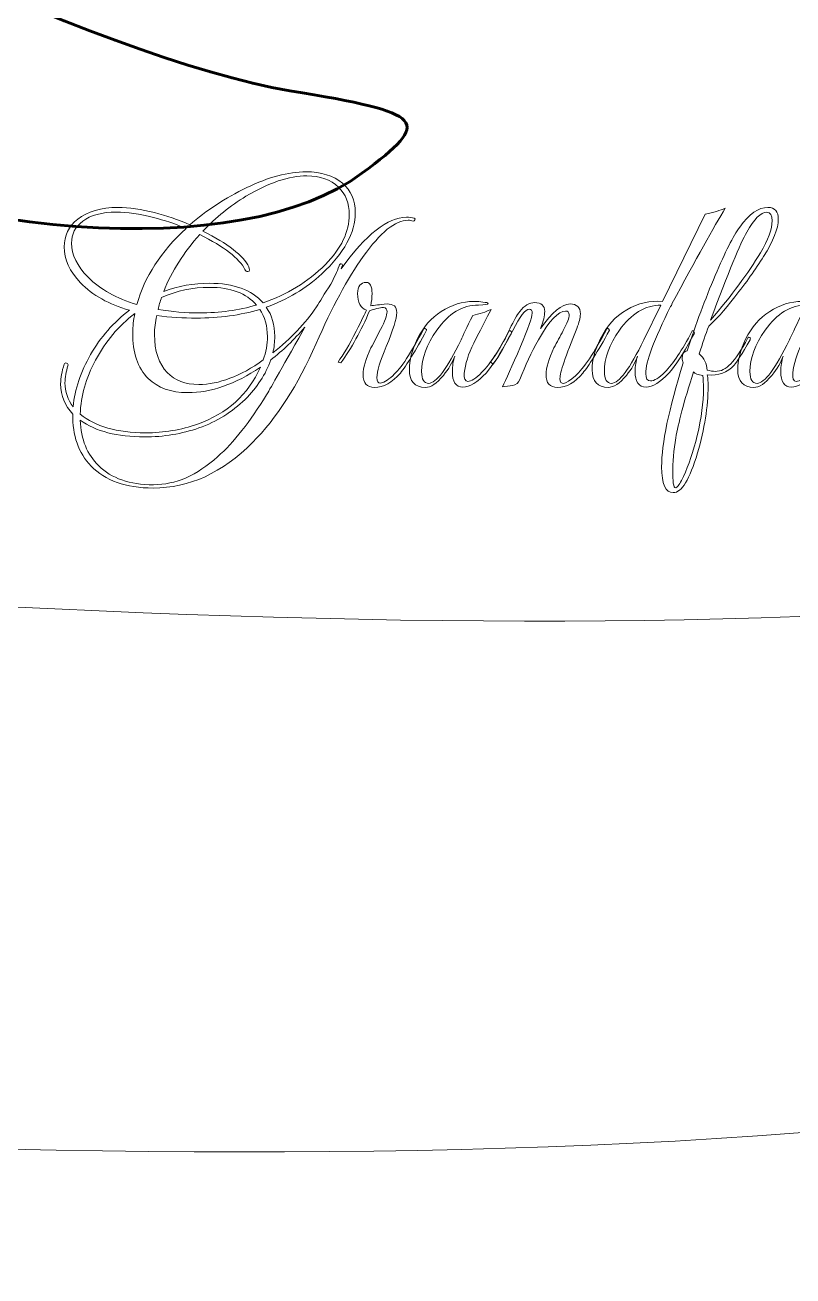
# Model space of a CAD drawing. Header units: centimetres. Extents: x -9.9 to 9.9, y -7.9 to 8.2.
# Drawn here: x -3.541 to -2.506, y -3.336 to -1.648 of the extents above; entities that cross this region are included whole.
import ezdxf

# ---------------------------------------------------------------- set-up
doc = ezdxf.new("R2010")
doc.units = ezdxf.units.CM
doc.header["$MEASUREMENT"] = 0
doc.layers.add('Layer 1', color=7, linetype='Continuous')

msp = doc.modelspace()

# ---------------------------------------------------------------- linework, layer by layer
at = {"layer": 'Layer 1', "color": 56, "lineweight": 60}
msp.add_open_spline([(-3.50347, 0.44747), (-3.50347, 0.44747), (-2.98998, 0.17066), (-2.98998, 0.17066), (-2.98998, 0.17066), (-2.56314, -0.05915), (-2.43345, -0.16356), (-2.21974, -0.45058), (-2.21974, -0.45058), (-1.90727, -0.87025), (-1.7444, -1.18344), (-1.74738, -1.36), (-1.74738, -1.36), (-1.74933, -1.47595), (-1.75907, -1.46975), (-1.82652, -1.3126), (-1.82652, -1.3126), (-1.91726, -1.10121), (-2.21689, -1.00103), (-2.75629, -1.00103), (-2.75629, -1.00103), (-2.93988, -1.00103), (-3.12062, -0.96966), (-3.15823, -0.93151), (-3.15823, -0.93151), (-3.19584, -0.89337), (-3.22958, -0.71795), (-3.23301, -0.54158), (-3.23301, -0.54158), (-3.23301, -0.54158), (-3.23924, -0.22117), (-3.23924, -0.22117), (-3.23924, -0.22117), (-3.23924, -0.22117), (-3.28909, -0.48091), (-3.28909, -0.48091), (-3.28909, -0.48091), (-3.31667, -0.62376), (-3.32524, -0.78599), (-3.30779, -0.84177), (-3.30779, -0.84177), (-3.26709, -0.97183), (-3.39808, -0.97519), (-3.64243, -0.84999), (-3.64243, -0.84999), (-3.9055, -0.71519), (-4.08089, -0.5367), (-4.0855, -0.39876), (-4.0855, -0.39876), (-4.0877, -0.3328), (-4.10997, -0.22659), (-4.13535, -0.16303), (-4.13535, -0.16303), (-4.17461, -0.06475), (-4.18743, -0.07954), (-4.22197, -0.25909), (-4.22197, -0.25909), (-4.25689, -0.4406), (-4.24035, -0.49595), (-4.10108, -0.65661), (-4.10108, -0.65661), (-3.91737, -0.86852), (-3.55725, -1.0554), (-3.3296, -1.05728), (-3.3296, -1.05728), (-3.24528, -1.05798), (-3.16077, -1.08491), (-3.14141, -1.11669), (-3.14141, -1.11669), (-3.12204, -1.14847), (-2.93418, -1.17672), (-2.72451, -1.17989), (-2.72451, -1.17989), (-2.19676, -1.18786), (-2.07387, -1.2333), (-1.96861, -1.45796), (-1.96861, -1.45796), (-1.91907, -1.5637), (-1.81949, -1.69541), (-1.74739, -1.75057), (-1.74739, -1.75057), (-1.5661, -1.88925), (-1.6192, -2.00554), (-1.80223, -1.87065), (-1.80223, -1.87065), (-2.05752, -1.6825), (-2.47259, -1.57313), (-2.77686, -1.61407), (-2.77686, -1.61407), (-3.07835, -1.65463), (-3.45382, -1.57522), (-3.81069, -1.39541), (-3.81069, -1.39541), (-3.9282, -1.3362), (-4.02444, -1.31221), (-4.02444, -1.34232), (-4.02444, -1.34232), (-4.02444, -1.41761), (-3.43088, -1.69601), (-3.18379, -1.73667), (-3.18379, -1.73667), (-2.99851, -1.76716), (-2.99031, -1.77651), (-3.08658, -1.8479), (-3.08658, -1.8479), (-3.25008, -1.96914), (-3.64678, -1.93995), (-4.00139, -1.78091), (-4.00139, -1.78091), (-4.17853, -1.70146), (-4.39903, -1.63682), (-4.4912, -1.63682), (-4.4912, -1.63682), (-4.58337, -1.63682), (-4.708, -1.60962), (-4.76851, -1.57678), (-4.76851, -1.57678), (-4.90144, -1.50463), (-5.1063, -1.11416), (-5.10751, -0.9309), (-5.10751, -0.9309), (-5.10799, -0.85813), (-5.13109, -0.76262), (-5.15861, -0.71855), (-5.15861, -0.71855), (-5.21367, -0.63037), (-4.95572, -0.13736), (-4.7442, 0.07332), (-4.7442, 0.07332), (-4.56275, 0.25405), (-4.32097, 0.39966), (-4.26311, 0.3634), (-4.26311, 0.3634), (-4.235, 0.34578), (-4.05233, 0.35748), (-3.85743, 0.38931), (-3.85743, 0.38931), (-3.85743, 0.38931), (-3.50347, 0.44745), (-3.50347, 0.44745), (-3.50347, 0.44745), (-3.50347, 0.44745), (-3.50347, 0.44747), (-3.50347, 0.44747)], degree=3, knots=[0, 0, 0, 0, 0.027027, 0.027027, 0.027027, 0.027027, 0.0540541, 0.0540541, 0.0540541, 0.0540541, 0.0810811, 0.0810811, 0.0810811, 0.0810811, 0.1081081, 0.1081081, 0.1081081, 0.1081081, 0.1351351, 0.1351351, 0.1351351, 0.1351351, 0.1621622, 0.1621622, 0.1621622, 0.1621622, 0.1891892, 0.1891892, 0.1891892, 0.1891892, 0.2162162, 0.2162162, 0.2162162, 0.2162162, 0.2432432, 0.2432432, 0.2432432, 0.2432432, 0.2702703, 0.2702703, 0.2702703, 0.2702703, 0.2972973, 0.2972973, 0.2972973, 0.2972973, 0.3243243, 0.3243243, 0.3243243, 0.3243243, 0.3513514, 0.3513514, 0.3513514, 0.3513514, 0.3783784, 0.3783784, 0.3783784, 0.3783784, 0.4054054, 0.4054054, 0.4054054, 0.4054054, 0.4324324, 0.4324324, 0.4324324, 0.4324324, 0.4594595, 0.4594595, 0.4594595, 0.4594595, 0.4864865, 0.4864865, 0.4864865, 0.4864865, 0.5135135, 0.5135135, 0.5135135, 0.5135135, 0.5405405, 0.5405405, 0.5405405, 0.5405405, 0.5675676, 0.5675676, 0.5675676, 0.5675676, 0.5945946, 0.5945946, 0.5945946, 0.5945946, 0.6216216, 0.6216216, 0.6216216, 0.6216216, 0.6486486, 0.6486486, 0.6486486, 0.6486486, 0.6756757, 0.6756757, 0.6756757, 0.6756757, 0.7027027, 0.7027027, 0.7027027, 0.7027027, 0.7297297, 0.7297297, 0.7297297, 0.7297297, 0.7567568, 0.7567568, 0.7567568, 0.7567568, 0.7837838, 0.7837838, 0.7837838, 0.7837838, 0.8108108, 0.8108108, 0.8108108, 0.8108108, 0.8378378, 0.8378378, 0.8378378, 0.8378378, 0.8648649, 0.8648649, 0.8648649, 0.8648649, 0.8918919, 0.8918919, 0.8918919, 0.8918919, 0.9189189, 0.9189189, 0.9189189, 0.9189189, 0.9459459, 0.9459459, 0.9459459, 0.9459459, 1, 1, 1, 1], dxfattribs=at)
at = {"layer": 'Layer 1', "color": 43, "lineweight": 5}
for points in [[(-9.22705, -1.0531), (-7.7896, -0.61479), (-3.73014, -1.51958), (-1.85112, -1.0531), (-1.85112, -1.0531), (-1.85112, -1.0531), (-1.85112, -2.38121), (-1.85112, -2.38121), (-1.85112, -2.38121), (-3.60027, -2.69818), (-7.51416, -1.81754), (-9.22705, -2.38121), (-9.22705, -2.38121), (-9.22705, -2.38121), (-8.55679, -1.71095), (-8.55679, -1.71095), (-8.55679, -1.71095), (-8.55679, -1.71095), (-9.22705, -1.0531), (-9.22705, -1.0531)], [(-9.13176, -3.03047), (-7.69431, -2.59216), (-3.63485, -3.49695), (-1.75583, -3.03047), (-1.75583, -3.03047), (-1.75583, -3.03047), (-1.75583, -4.35858), (-1.75583, -4.35858), (-1.75583, -4.35858), (-3.50498, -4.67555), (-7.41887, -3.79491), (-9.13176, -4.35858), (-9.13176, -4.35858), (-9.13176, -4.35858), (-8.4615, -3.68832), (-8.4615, -3.68832), (-8.4615, -3.68832), (-8.4615, -3.68832), (-9.13176, -3.03047), (-9.13176, -3.03047)]]:
    msp.add_open_spline(points, degree=3, knots=[0, 0, 0, 0, 0.1666667, 0.1666667, 0.1666667, 0.1666667, 0.3333333, 0.3333333, 0.3333333, 0.3333333, 0.5, 0.5, 0.5, 0.5, 0.6666667, 0.6666667, 0.6666667, 0.6666667, 1, 1, 1, 1], dxfattribs=at)
at = {"layer": 'Layer 1', "lineweight": 5}
for points, knots in [([(-3.14806, -2.02825), (-3.14366, -2.02115), (-3.13718, -2.01088), (-3.12862, -1.99743), (-3.12862, -1.99743), (-3.12422, -1.98912), (-3.12043, -1.98093), (-3.11725, -1.97286), (-3.11725, -1.97286), (-3.11652, -1.9709), (-3.11566, -1.96992), (-3.11469, -1.96992), (-3.11469, -1.96992), (-3.11347, -1.96992), (-3.11285, -1.97065), (-3.11285, -1.97213), (-3.11285, -1.97213), (-3.11285, -1.97286), (-3.1131, -1.9736), (-3.11359, -1.97434), (-3.11359, -1.97434), (-3.11359, -1.97434), (-3.11469, -1.9769), (-3.11469, -1.9769), (-3.11469, -1.9769), (-3.08119, -1.93044), (-3.05185, -1.90721), (-3.02666, -1.90721), (-3.02666, -1.90721), (-3.02299, -1.90721), (-3.01944, -1.9077), (-3.01601, -1.90868), (-3.01601, -1.90868), (-3.01503, -1.90893), (-3.01479, -1.90966), (-3.01528, -1.91089), (-3.01528, -1.91089), (-3.01553, -1.91211), (-3.01626, -1.9126), (-3.01749, -1.91236), (-3.01749, -1.91236), (-3.01968, -1.91163), (-3.02201, -1.91126), (-3.02445, -1.91126), (-3.02445, -1.91126), (-3.04157, -1.91126), (-3.06174, -1.92764), (-3.08498, -1.9604), (-3.08498, -1.9604), (-3.10601, -1.98975), (-3.12716, -2.02888), (-3.14844, -2.07778), (-3.14844, -2.07778), (-3.1729, -2.13378), (-3.2015, -2.17829), (-3.23426, -2.2113), (-3.23426, -2.2113), (-3.27486, -2.25214), (-3.31949, -2.27255), (-3.36815, -2.27255), (-3.36815, -2.27255), (-3.40483, -2.27255), (-3.43271, -2.26265), (-3.45178, -2.24284), (-3.45178, -2.24284), (-3.4689, -2.22499), (-3.47709, -2.20163), (-3.47635, -2.17278), (-3.47635, -2.17278), (-3.48736, -2.16153), (-3.49286, -2.14796), (-3.49286, -2.13207), (-3.49286, -2.13207), (-3.49286, -2.124), (-3.49127, -2.1152), (-3.48809, -2.10566), (-3.48809, -2.10566), (-3.4876, -2.10394), (-3.4865, -2.10345), (-3.48479, -2.10418), (-3.48479, -2.10418), (-3.48308, -2.10467), (-3.48247, -2.10577), (-3.48295, -2.10748), (-3.48295, -2.10748), (-3.48564, -2.11555), (-3.48699, -2.12326), (-3.48699, -2.1306), (-3.48699, -2.1306), (-3.48699, -2.14258), (-3.48332, -2.15333), (-3.47599, -2.16287), (-3.47599, -2.16287), (-3.47379, -2.1394), (-3.46596, -2.11593), (-3.45251, -2.09245), (-3.45251, -2.09245), (-3.43906, -2.06897), (-3.42158, -2.04904), (-3.40006, -2.03266), (-3.40006, -2.03266), (-3.42793, -2.02483), (-3.44994, -2.01248), (-3.46608, -1.99561), (-3.46608, -1.99561), (-3.48075, -1.98021), (-3.48809, -1.96407), (-3.48809, -1.9472), (-3.48809, -1.9472), (-3.48809, -1.93204), (-3.48197, -1.91956), (-3.46974, -1.90978), (-3.46974, -1.90978), (-3.45654, -1.89927), (-3.43845, -1.89401), (-3.41546, -1.89401), (-3.41546, -1.89401), (-3.40054, -1.89401), (-3.38416, -1.89633), (-3.36631, -1.90098), (-3.36631, -1.90098), (-3.35041, -1.90514), (-3.33452, -1.91064), (-3.31862, -1.91749), (-3.31862, -1.91749), (-3.29661, -1.89817), (-3.271, -1.88142), (-3.24177, -1.86723), (-3.24177, -1.86723), (-3.21255, -1.85305), (-3.18595, -1.84596), (-3.16199, -1.84596), (-3.16199, -1.84596), (-3.14145, -1.84596), (-3.12507, -1.85109), (-3.11284, -1.86136), (-3.11284, -1.86136), (-3.10135, -1.87139), (-3.0956, -1.8846), (-3.0956, -1.90098), (-3.0956, -1.90098), (-3.0956, -1.92812), (-3.11064, -1.95563), (-3.14072, -1.98351), (-3.14072, -1.98351), (-3.16224, -2.00356), (-3.18718, -2.0186), (-3.21554, -2.02862), (-3.21554, -2.02862), (-3.20796, -2.03963), (-3.20417, -2.05271), (-3.20417, -2.06787), (-3.20417, -2.06787), (-3.20417, -2.07521), (-3.20503, -2.08266), (-3.20674, -2.09025), (-3.20674, -2.09025), (-3.18253, -2.07094), (-3.16297, -2.05028), (-3.14805, -2.02827), (-3.14805, -2.02827), (-3.14805, -2.02827), (-3.14806, -2.02825), (-3.14806, -2.02825)], [0, 0, 0, 0, 0.0238095, 0.0238095, 0.0238095, 0.0238095, 0.047619, 0.047619, 0.047619, 0.047619, 0.0714286, 0.0714286, 0.0714286, 0.0714286, 0.0952381, 0.0952381, 0.0952381, 0.0952381, 0.1190476, 0.1190476, 0.1190476, 0.1190476, 0.1428571, 0.1428571, 0.1428571, 0.1428571, 0.1666667, 0.1666667, 0.1666667, 0.1666667, 0.1904762, 0.1904762, 0.1904762, 0.1904762, 0.2142857, 0.2142857, 0.2142857, 0.2142857, 0.2380952, 0.2380952, 0.2380952, 0.2380952, 0.2619048, 0.2619048, 0.2619048, 0.2619048, 0.2857143, 0.2857143, 0.2857143, 0.2857143, 0.3095238, 0.3095238, 0.3095238, 0.3095238, 0.3333333, 0.3333333, 0.3333333, 0.3333333, 0.3571429, 0.3571429, 0.3571429, 0.3571429, 0.3809524, 0.3809524, 0.3809524, 0.3809524, 0.4047619, 0.4047619, 0.4047619, 0.4047619, 0.4285714, 0.4285714, 0.4285714, 0.4285714, 0.452381, 0.452381, 0.452381, 0.452381, 0.4761905, 0.4761905, 0.4761905, 0.4761905, 0.5, 0.5, 0.5, 0.5, 0.5238095, 0.5238095, 0.5238095, 0.5238095, 0.547619, 0.547619, 0.547619, 0.547619, 0.5714286, 0.5714286, 0.5714286, 0.5714286, 0.5952381, 0.5952381, 0.5952381, 0.5952381, 0.6190476, 0.6190476, 0.6190476, 0.6190476, 0.6428571, 0.6428571, 0.6428571, 0.6428571, 0.6666667, 0.6666667, 0.6666667, 0.6666667, 0.6904762, 0.6904762, 0.6904762, 0.6904762, 0.7142857, 0.7142857, 0.7142857, 0.7142857, 0.7380952, 0.7380952, 0.7380952, 0.7380952, 0.7619048, 0.7619048, 0.7619048, 0.7619048, 0.7857143, 0.7857143, 0.7857143, 0.7857143, 0.8095238, 0.8095238, 0.8095238, 0.8095238, 0.8333333, 0.8333333, 0.8333333, 0.8333333, 0.8571429, 0.8571429, 0.8571429, 0.8571429, 0.8809524, 0.8809524, 0.8809524, 0.8809524, 0.9047619, 0.9047619, 0.9047619, 0.9047619, 0.9285714, 0.9285714, 0.9285714, 0.9285714, 0.952381, 0.952381, 0.952381, 0.952381, 1, 1, 1, 1]), ([(-3.35384, -2.00734), (-3.33403, -2), (-3.31349, -1.99634), (-3.29222, -1.99634), (-3.29222, -1.99634), (-3.25945, -1.99634), (-3.23536, -2.00514), (-3.21995, -2.02275), (-3.21995, -2.02275), (-3.18767, -2.01199), (-3.15968, -1.99475), (-3.13596, -1.97103), (-3.13596, -1.97103), (-3.11444, -1.94926), (-3.10368, -1.92676), (-3.10368, -1.90353), (-3.10368, -1.90353), (-3.10368, -1.88837), (-3.10857, -1.87603), (-3.11836, -1.86649), (-3.11836, -1.86649), (-3.12888, -1.85646), (-3.14306, -1.85145), (-3.16091, -1.85145), (-3.16091, -1.85145), (-3.18487, -1.85145), (-3.21226, -1.86062), (-3.24307, -1.87896), (-3.24307, -1.87896), (-3.2641, -1.89168), (-3.28342, -1.90733), (-3.30102, -1.92591), (-3.30102, -1.92591), (-3.26727, -1.94278), (-3.24661, -1.95892), (-3.23903, -1.97434), (-3.23903, -1.97434), (-3.23855, -1.9758), (-3.2383, -1.97702), (-3.2383, -1.978), (-3.2383, -1.978), (-3.2383, -1.97972), (-3.23903, -1.98057), (-3.24049, -1.98057), (-3.24049, -1.98057), (-3.24221, -1.98057), (-3.24355, -1.97959), (-3.24453, -1.97764), (-3.24453, -1.97764), (-3.25187, -1.96272), (-3.27216, -1.94707), (-3.30541, -1.93068), (-3.30541, -1.93068), (-3.32693, -1.95464), (-3.34307, -1.9802), (-3.35384, -2.00735), (-3.35384, -2.00735), (-3.35384, -2.00735), (-3.35384, -2.00734), (-3.35384, -2.00734)], [0, 0, 0, 0, 0.0625, 0.0625, 0.0625, 0.0625, 0.125, 0.125, 0.125, 0.125, 0.1875, 0.1875, 0.1875, 0.1875, 0.25, 0.25, 0.25, 0.25, 0.3125, 0.3125, 0.3125, 0.3125, 0.375, 0.375, 0.375, 0.375, 0.4375, 0.4375, 0.4375, 0.4375, 0.5, 0.5, 0.5, 0.5, 0.5625, 0.5625, 0.5625, 0.5625, 0.625, 0.625, 0.625, 0.625, 0.6875, 0.6875, 0.6875, 0.6875, 0.75, 0.75, 0.75, 0.75, 0.8125, 0.8125, 0.8125, 0.8125, 0.875, 0.875, 0.875, 0.875, 1, 1, 1, 1]), ([(-3.32376, -1.92225), (-3.33843, -1.91613), (-3.3531, -1.91124), (-3.36777, -1.90757), (-3.36777, -1.90757), (-3.38635, -1.90267), (-3.40298, -1.90023), (-3.41765, -1.90023), (-3.41765, -1.90023), (-3.43722, -1.90023), (-3.45238, -1.90439), (-3.46314, -1.91271), (-3.46314, -1.91271), (-3.47316, -1.92005), (-3.47817, -1.92995), (-3.47817, -1.94242), (-3.47817, -1.94242), (-3.47817, -1.95782), (-3.47071, -1.97311), (-3.45579, -1.98827), (-3.45579, -1.98827), (-3.43941, -2.00465), (-3.41753, -2.01688), (-3.39014, -2.02495), (-3.39014, -2.02495), (-3.37963, -1.98778), (-3.35749, -1.95354), (-3.32375, -1.92225), (-3.32375, -1.92225), (-3.32375, -1.92225), (-3.32376, -1.92225), (-3.32376, -1.92225)], [0, 0, 0, 0, 0.1111111, 0.1111111, 0.1111111, 0.1111111, 0.2222222, 0.2222222, 0.2222222, 0.2222222, 0.3333333, 0.3333333, 0.3333333, 0.3333333, 0.4444444, 0.4444444, 0.4444444, 0.4444444, 0.5555556, 0.5555556, 0.5555556, 0.5555556, 0.6666667, 0.6666667, 0.6666667, 0.6666667, 0.7777778, 0.7777778, 0.7777778, 0.7777778, 1, 1, 1, 1]), ([(-2.59689, -1.8951), (-2.61181, -1.92004), (-2.63577, -1.96308), (-2.66878, -2.02421), (-2.66878, -2.02421), (-2.66878, -2.02446), (-2.66878, -2.0247), (-2.66878, -2.02495), (-2.66878, -2.02495), (-2.66878, -2.02593), (-2.66939, -2.02678), (-2.67062, -2.02751), (-2.67062, -2.02751), (-2.69287, -2.0725), (-2.704, -2.1027), (-2.704, -2.11811), (-2.704, -2.11811), (-2.704, -2.12471), (-2.70192, -2.12801), (-2.69776, -2.12801), (-2.69776, -2.12801), (-2.69238, -2.12801), (-2.6859, -2.1241), (-2.67832, -2.11628), (-2.67832, -2.11628), (-2.66707, -2.10479), (-2.65485, -2.08645), (-2.64165, -2.06126), (-2.64165, -2.06126), (-2.64165, -2.06077), (-2.6414, -2.06052), (-2.64091, -2.06052), (-2.64091, -2.06052), (-2.6392, -2.06052), (-2.63835, -2.0615), (-2.63835, -2.06345), (-2.63835, -2.06345), (-2.63883, -2.06443), (-2.64018, -2.06675), (-2.64238, -2.07042), (-2.64238, -2.07042), (-2.65363, -2.0917), (-2.66378, -2.10735), (-2.67283, -2.11737), (-2.67283, -2.11737), (-2.68432, -2.13009), (-2.69459, -2.13644), (-2.70364, -2.13644), (-2.70364, -2.13644), (-2.71342, -2.13644), (-2.71832, -2.12935), (-2.71832, -2.11517), (-2.71832, -2.11517), (-2.71832, -2.10807), (-2.71722, -2.10123), (-2.71502, -2.09463), (-2.71502, -2.09463), (-2.71795, -2.10294), (-2.72297, -2.11162), (-2.73006, -2.12067), (-2.73006, -2.12067), (-2.7391, -2.13143), (-2.74729, -2.13681), (-2.75463, -2.13681), (-2.75463, -2.13681), (-2.76906, -2.13681), (-2.77627, -2.12886), (-2.77627, -2.11297), (-2.77627, -2.11297), (-2.77627, -2.10025), (-2.7726, -2.08644), (-2.76527, -2.07152), (-2.76527, -2.07152), (-2.75696, -2.05416), (-2.7451, -2.04102), (-2.7297, -2.03209), (-2.7297, -2.03209), (-2.7143, -2.02316), (-2.69816, -2.01943), (-2.68129, -2.0209), (-2.68129, -2.0209), (-2.68129, -2.0209), (-2.6237, -1.90316), (-2.6237, -1.90316), (-2.6237, -1.90316), (-2.61245, -1.90071), (-2.60353, -1.89802), (-2.59692, -1.89509), (-2.59692, -1.89509), (-2.59692, -1.89509), (-2.59689, -1.8951), (-2.59689, -1.8951)], [0, 0, 0, 0, 0.0416667, 0.0416667, 0.0416667, 0.0416667, 0.0833333, 0.0833333, 0.0833333, 0.0833333, 0.125, 0.125, 0.125, 0.125, 0.1666667, 0.1666667, 0.1666667, 0.1666667, 0.2083333, 0.2083333, 0.2083333, 0.2083333, 0.25, 0.25, 0.25, 0.25, 0.2916667, 0.2916667, 0.2916667, 0.2916667, 0.3333333, 0.3333333, 0.3333333, 0.3333333, 0.375, 0.375, 0.375, 0.375, 0.4166667, 0.4166667, 0.4166667, 0.4166667, 0.4583333, 0.4583333, 0.4583333, 0.4583333, 0.5, 0.5, 0.5, 0.5, 0.5416667, 0.5416667, 0.5416667, 0.5416667, 0.5833333, 0.5833333, 0.5833333, 0.5833333, 0.625, 0.625, 0.625, 0.625, 0.6666667, 0.6666667, 0.6666667, 0.6666667, 0.7083333, 0.7083333, 0.7083333, 0.7083333, 0.75, 0.75, 0.75, 0.75, 0.7916667, 0.7916667, 0.7916667, 0.7916667, 0.8333333, 0.8333333, 0.8333333, 0.8333333, 0.875, 0.875, 0.875, 0.875, 0.9166667, 0.9166667, 0.9166667, 0.9166667, 1, 1, 1, 1]), ([(-2.63198, -2.09134), (-2.62514, -2.09745), (-2.62159, -2.10479), (-2.62135, -2.11335), (-2.62135, -2.11335), (-2.61719, -2.11457), (-2.61353, -2.11519), (-2.61035, -2.11519), (-2.61035, -2.11519), (-2.60277, -2.11519), (-2.5958, -2.11183), (-2.58944, -2.1051), (-2.58944, -2.1051), (-2.58308, -2.09837), (-2.57538, -2.0867), (-2.56634, -2.07007), (-2.56634, -2.07007), (-2.56561, -2.06885), (-2.56475, -2.0686), (-2.56378, -2.06934), (-2.56378, -2.06934), (-2.5628, -2.07032), (-2.56267, -2.07141), (-2.56341, -2.07263), (-2.56341, -2.07263), (-2.57441, -2.0917), (-2.5815, -2.10308), (-2.58468, -2.10675), (-2.58468, -2.10675), (-2.59398, -2.11677), (-2.60608, -2.12118), (-2.62099, -2.11996), (-2.62099, -2.11996), (-2.62026, -2.12412), (-2.61989, -2.12913), (-2.61989, -2.13499), (-2.61989, -2.13499), (-2.61989, -2.16238), (-2.62466, -2.19246), (-2.6342, -2.22522), (-2.6342, -2.22522), (-2.64471, -2.26092), (-2.6556, -2.27877), (-2.66684, -2.27877), (-2.66684, -2.27877), (-2.67735, -2.27877), (-2.68261, -2.26715), (-2.68261, -2.24392), (-2.68261, -2.24392), (-2.68261, -2.21287), (-2.67295, -2.16616), (-2.65364, -2.10381), (-2.65364, -2.10381), (-2.65437, -2.10185), (-2.65474, -2.09965), (-2.65474, -2.09721), (-2.65474, -2.09721), (-2.65474, -2.09134), (-2.65254, -2.08803), (-2.64814, -2.0873), (-2.64814, -2.0873), (-2.6364, -2.05135), (-2.62381, -2.01754), (-2.61036, -1.98588), (-2.61036, -1.98588), (-2.59691, -1.95421), (-2.58591, -1.93239), (-2.57735, -1.92041), (-2.57735, -1.92041), (-2.56463, -1.9028), (-2.55192, -1.89399), (-2.5392, -1.89399), (-2.5392, -1.89399), (-2.52991, -1.89399), (-2.52526, -1.89937), (-2.52526, -1.91013), (-2.52526, -1.91013), (-2.52526, -1.92236), (-2.53186, -1.93899), (-2.54506, -1.96002), (-2.54506, -1.96002), (-2.55607, -1.97762), (-2.56897, -1.99584), (-2.58376, -2.01467), (-2.58376, -2.01467), (-2.59855, -2.0335), (-2.61035, -2.0467), (-2.61916, -2.05429), (-2.61916, -2.05429), (-2.62307, -2.0648), (-2.62735, -2.07716), (-2.63199, -2.09134), (-2.63199, -2.09134), (-2.63199, -2.09134), (-2.63198, -2.09134), (-2.63198, -2.09134)], [0, 0, 0, 0, 0.04, 0.04, 0.04, 0.04, 0.08, 0.08, 0.08, 0.08, 0.12, 0.12, 0.12, 0.12, 0.16, 0.16, 0.16, 0.16, 0.2, 0.2, 0.2, 0.2, 0.24, 0.24, 0.24, 0.24, 0.28, 0.28, 0.28, 0.28, 0.32, 0.32, 0.32, 0.32, 0.36, 0.36, 0.36, 0.36, 0.4, 0.4, 0.4, 0.4, 0.44, 0.44, 0.44, 0.44, 0.48, 0.48, 0.48, 0.48, 0.52, 0.52, 0.52, 0.52, 0.56, 0.56, 0.56, 0.56, 0.6, 0.6, 0.6, 0.6, 0.64, 0.64, 0.64, 0.64, 0.68, 0.68, 0.68, 0.68, 0.72, 0.72, 0.72, 0.72, 0.76, 0.76, 0.76, 0.76, 0.8, 0.8, 0.8, 0.8, 0.84, 0.84, 0.84, 0.84, 0.88, 0.88, 0.88, 0.88, 0.92, 0.92, 0.92, 0.92, 1, 1, 1, 1]), ([(-2.54946, -1.95526), (-2.53895, -1.93765), (-2.53369, -1.92322), (-2.53369, -1.91197), (-2.53369, -1.91197), (-2.53369, -1.90439), (-2.53613, -1.9006), (-2.54102, -1.9006), (-2.54102, -1.9006), (-2.54885, -1.9006), (-2.55777, -1.90953), (-2.5678, -1.92738), (-2.5678, -1.92738), (-2.57636, -1.9423), (-2.59262, -1.98191), (-2.61658, -2.04623), (-2.61658, -2.04623), (-2.58821, -2.01273), (-2.56584, -1.98241), (-2.54946, -1.95527), (-2.54946, -1.95527), (-2.54946, -1.95527), (-2.54946, -1.95526), (-2.54946, -1.95526)], [0, 0, 0, 0, 0.1428571, 0.1428571, 0.1428571, 0.1428571, 0.2857143, 0.2857143, 0.2857143, 0.2857143, 0.4285714, 0.4285714, 0.4285714, 0.4285714, 0.5714286, 0.5714286, 0.5714286, 0.5714286, 0.7142857, 0.7142857, 0.7142857, 0.7142857, 1, 1, 1, 1]), ([(-3.22876, -2.02568), (-3.24245, -2.00978), (-3.26361, -2.00184), (-3.29222, -2.00184), (-3.29222, -2.00184), (-3.31471, -2.00184), (-3.33623, -2.00637), (-3.35678, -2.01542), (-3.35678, -2.01542), (-3.35874, -2.0208), (-3.36032, -2.02618), (-3.36155, -2.03155), (-3.36155, -2.03155), (-3.34272, -2.03473), (-3.32414, -2.03632), (-3.30579, -2.03632), (-3.30579, -2.03632), (-3.2784, -2.03632), (-3.25273, -2.03278), (-3.22876, -2.02569), (-3.22876, -2.02569), (-3.22876, -2.02569), (-3.22876, -2.02568), (-3.22876, -2.02568)], [0, 0, 0, 0, 0.1428571, 0.1428571, 0.1428571, 0.1428571, 0.2857143, 0.2857143, 0.2857143, 0.2857143, 0.4285714, 0.4285714, 0.4285714, 0.4285714, 0.5714286, 0.5714286, 0.5714286, 0.5714286, 0.7142857, 0.7142857, 0.7142857, 0.7142857, 1, 1, 1, 1]), ([(-2.99965, -2.0598), (-3.01457, -2.08792), (-3.0263, -2.10711), (-3.03486, -2.11738), (-3.03486, -2.11738), (-3.04587, -2.13034), (-3.05748, -2.13682), (-3.06971, -2.13682), (-3.06971, -2.13682), (-3.07999, -2.13682), (-3.08512, -2.13107), (-3.08512, -2.11958), (-3.08512, -2.11958), (-3.08512, -2.11029), (-3.08157, -2.0983), (-3.07447, -2.08363), (-3.07447, -2.08363), (-3.07007, -2.07532), (-3.06579, -2.067), (-3.06163, -2.05869), (-3.06163, -2.05869), (-3.05576, -2.04744), (-3.05283, -2.0395), (-3.05283, -2.03485), (-3.05283, -2.03485), (-3.05283, -2.03119), (-3.05442, -2.02923), (-3.0576, -2.02898), (-3.0576, -2.02898), (-3.0598, -2.02873), (-3.06604, -2.0302), (-3.07631, -2.03338), (-3.07631, -2.03338), (-3.0878, -2.06053), (-3.10077, -2.08401), (-3.1152, -2.10381), (-3.1152, -2.10381), (-3.11666, -2.10356), (-3.11788, -2.10319), (-3.11886, -2.1027), (-3.11886, -2.1027), (-3.11202, -2.09316), (-3.10383, -2.07923), (-3.09429, -2.06089), (-3.09429, -2.06089), (-3.08671, -2.04597), (-3.08218, -2.03656), (-3.08071, -2.03265), (-3.08071, -2.03265), (-3.08854, -2.02972), (-3.09245, -2.02226), (-3.09245, -2.01027), (-3.09245, -2.01027), (-3.09245, -2.00024), (-3.08854, -1.99523), (-3.08071, -1.99523), (-3.08071, -1.99523), (-3.07558, -1.99523), (-3.07301, -2.00024), (-3.07301, -2.01027), (-3.07301, -2.01027), (-3.07301, -2.0154), (-3.07362, -2.0209), (-3.07485, -2.02677), (-3.07485, -2.02677), (-3.07021, -2.02604), (-3.06287, -2.02518), (-3.05284, -2.02421), (-3.05284, -2.02421), (-3.04403, -2.02396), (-3.03963, -2.02788), (-3.03963, -2.03595), (-3.03963, -2.03595), (-3.03963, -2.04377), (-3.0444, -2.05893), (-3.05394, -2.08143), (-3.05394, -2.08143), (-3.06225, -2.10148), (-3.06641, -2.11554), (-3.06641, -2.12361), (-3.06641, -2.12361), (-3.06641, -2.12851), (-3.06482, -2.13095), (-3.06164, -2.13095), (-3.06164, -2.13095), (-3.05822, -2.13095), (-3.05272, -2.12765), (-3.04514, -2.12104), (-3.04514, -2.12104), (-3.03413, -2.11126), (-3.02019, -2.0901), (-3.00332, -2.05758), (-3.00332, -2.05758), (-3.00284, -2.05685), (-3.00198, -2.05685), (-3.00076, -2.05758), (-3.00076, -2.05758), (-2.99954, -2.05831), (-2.99917, -2.05905), (-2.99966, -2.05979), (-2.99966, -2.05979), (-2.99966, -2.05979), (-2.99965, -2.0598), (-2.99965, -2.0598)], [0, 0, 0, 0, 0.037037, 0.037037, 0.037037, 0.037037, 0.0740741, 0.0740741, 0.0740741, 0.0740741, 0.1111111, 0.1111111, 0.1111111, 0.1111111, 0.1481481, 0.1481481, 0.1481481, 0.1481481, 0.1851852, 0.1851852, 0.1851852, 0.1851852, 0.2222222, 0.2222222, 0.2222222, 0.2222222, 0.2592593, 0.2592593, 0.2592593, 0.2592593, 0.2962963, 0.2962963, 0.2962963, 0.2962963, 0.3333333, 0.3333333, 0.3333333, 0.3333333, 0.3703704, 0.3703704, 0.3703704, 0.3703704, 0.4074074, 0.4074074, 0.4074074, 0.4074074, 0.4444444, 0.4444444, 0.4444444, 0.4444444, 0.4814815, 0.4814815, 0.4814815, 0.4814815, 0.5185185, 0.5185185, 0.5185185, 0.5185185, 0.5555556, 0.5555556, 0.5555556, 0.5555556, 0.5925926, 0.5925926, 0.5925926, 0.5925926, 0.6296296, 0.6296296, 0.6296296, 0.6296296, 0.6666667, 0.6666667, 0.6666667, 0.6666667, 0.7037037, 0.7037037, 0.7037037, 0.7037037, 0.7407407, 0.7407407, 0.7407407, 0.7407407, 0.7777778, 0.7777778, 0.7777778, 0.7777778, 0.8148148, 0.8148148, 0.8148148, 0.8148148, 0.8518519, 0.8518519, 0.8518519, 0.8518519, 0.8888889, 0.8888889, 0.8888889, 0.8888889, 0.9259259, 0.9259259, 0.9259259, 0.9259259, 1, 1, 1, 1]), ([(-2.88515, -2.06346), (-2.88564, -2.06444), (-2.88687, -2.06676), (-2.88882, -2.07043), (-2.88882, -2.07043), (-2.90007, -2.09171), (-2.91022, -2.10736), (-2.91927, -2.11738), (-2.91927, -2.11738), (-2.93101, -2.1301), (-2.9414, -2.13645), (-2.95045, -2.13645), (-2.95045, -2.13645), (-2.95999, -2.13645), (-2.96476, -2.12936), (-2.96476, -2.11518), (-2.96476, -2.11518), (-2.96476, -2.10808), (-2.96366, -2.10124), (-2.96146, -2.09464), (-2.96146, -2.09464), (-2.96439, -2.10295), (-2.96953, -2.11163), (-2.97686, -2.12068), (-2.97686, -2.12068), (-2.98567, -2.13144), (-2.99374, -2.13682), (-3.00107, -2.13682), (-3.00107, -2.13682), (-3.0155, -2.13682), (-3.02271, -2.12887), (-3.02271, -2.11298), (-3.02271, -2.11298), (-3.02271, -2.10026), (-3.01917, -2.08645), (-3.01208, -2.07153), (-3.01208, -2.07153), (-3.00426, -2.05563), (-2.99344, -2.04322), (-2.97962, -2.0343), (-2.97962, -2.0343), (-2.9658, -2.02537), (-2.95119, -2.02091), (-2.93578, -2.02091), (-2.93578, -2.02091), (-2.93089, -2.02091), (-2.92686, -2.02116), (-2.92368, -2.02165), (-2.92368, -2.02165), (-2.91879, -2.02213), (-2.91635, -2.02275), (-2.91635, -2.02349), (-2.91635, -2.02349), (-2.91635, -2.02495), (-2.92075, -2.02568), (-2.92955, -2.02568), (-2.92955, -2.02568), (-2.95107, -2.02568), (-2.96978, -2.03693), (-2.98568, -2.05943), (-2.98568, -2.05943), (-2.99937, -2.07899), (-3.00622, -2.09769), (-3.00622, -2.11555), (-3.00622, -2.11555), (-3.00622, -2.12606), (-3.00304, -2.13132), (-2.99668, -2.13132), (-2.99668, -2.13132), (-2.98665, -2.13132), (-2.9721, -2.11176), (-2.95303, -2.07263), (-2.95303, -2.07263), (-2.95058, -2.06726), (-2.94532, -2.05625), (-2.93726, -2.03962), (-2.93726, -2.03962), (-2.92821, -2.03766), (-2.91989, -2.03497), (-2.91231, -2.03155), (-2.91231, -2.03155), (-2.91476, -2.03571), (-2.92258, -2.05087), (-2.93578, -2.07704), (-2.93578, -2.07704), (-2.94312, -2.09171), (-2.9474, -2.10516), (-2.94862, -2.11738), (-2.94862, -2.11738), (-2.94911, -2.12496), (-2.94752, -2.12875), (-2.94385, -2.12875), (-2.94385, -2.12875), (-2.93921, -2.12875), (-2.93285, -2.12459), (-2.92478, -2.11628), (-2.92478, -2.11628), (-2.91353, -2.10479), (-2.90143, -2.08645), (-2.88847, -2.06126), (-2.88847, -2.06126), (-2.88823, -2.06077), (-2.88787, -2.06052), (-2.88737, -2.06052), (-2.88737, -2.06052), (-2.88566, -2.06052), (-2.88493, -2.0615), (-2.88516, -2.06345), (-2.88516, -2.06345), (-2.88516, -2.06345), (-2.88515, -2.06346), (-2.88515, -2.06346)], [0, 0, 0, 0, 0.0344828, 0.0344828, 0.0344828, 0.0344828, 0.0689655, 0.0689655, 0.0689655, 0.0689655, 0.1034483, 0.1034483, 0.1034483, 0.1034483, 0.137931, 0.137931, 0.137931, 0.137931, 0.1724138, 0.1724138, 0.1724138, 0.1724138, 0.2068966, 0.2068966, 0.2068966, 0.2068966, 0.2413793, 0.2413793, 0.2413793, 0.2413793, 0.2758621, 0.2758621, 0.2758621, 0.2758621, 0.3103448, 0.3103448, 0.3103448, 0.3103448, 0.3448276, 0.3448276, 0.3448276, 0.3448276, 0.3793103, 0.3793103, 0.3793103, 0.3793103, 0.4137931, 0.4137931, 0.4137931, 0.4137931, 0.4482759, 0.4482759, 0.4482759, 0.4482759, 0.4827586, 0.4827586, 0.4827586, 0.4827586, 0.5172414, 0.5172414, 0.5172414, 0.5172414, 0.5517241, 0.5517241, 0.5517241, 0.5517241, 0.5862069, 0.5862069, 0.5862069, 0.5862069, 0.6206897, 0.6206897, 0.6206897, 0.6206897, 0.6551724, 0.6551724, 0.6551724, 0.6551724, 0.6896552, 0.6896552, 0.6896552, 0.6896552, 0.7241379, 0.7241379, 0.7241379, 0.7241379, 0.7586207, 0.7586207, 0.7586207, 0.7586207, 0.7931034, 0.7931034, 0.7931034, 0.7931034, 0.8275862, 0.8275862, 0.8275862, 0.8275862, 0.862069, 0.862069, 0.862069, 0.862069, 0.8965517, 0.8965517, 0.8965517, 0.8965517, 0.9310345, 0.9310345, 0.9310345, 0.9310345, 1, 1, 1, 1]), ([(-2.75296, -2.0598), (-2.76909, -2.0889), (-2.78108, -2.10809), (-2.7889, -2.11738), (-2.7889, -2.11738), (-2.79941, -2.13034), (-2.81078, -2.13682), (-2.82301, -2.13682), (-2.82301, -2.13682), (-2.83329, -2.13682), (-2.83842, -2.13107), (-2.83842, -2.11958), (-2.83842, -2.11958), (-2.83842, -2.11029), (-2.83487, -2.0983), (-2.82777, -2.08363), (-2.82777, -2.08363), (-2.82361, -2.07581), (-2.81946, -2.06798), (-2.8153, -2.06016), (-2.8153, -2.06016), (-2.80992, -2.04989), (-2.80723, -2.0428), (-2.80723, -2.03889), (-2.80723, -2.03889), (-2.80723, -2.03546), (-2.80882, -2.03375), (-2.812, -2.03375), (-2.812, -2.03375), (-2.82178, -2.03375), (-2.83401, -2.04671), (-2.84868, -2.07263), (-2.84868, -2.07263), (-2.85822, -2.0895), (-2.86653, -2.10736), (-2.87362, -2.12619), (-2.87362, -2.12619), (-2.87558, -2.13083), (-2.87889, -2.13352), (-2.88353, -2.13426), (-2.88353, -2.13426), (-2.88818, -2.13499), (-2.8927, -2.13561), (-2.8971, -2.13609), (-2.8971, -2.13609), (-2.8927, -2.12655), (-2.88463, -2.10846), (-2.87289, -2.08181), (-2.87289, -2.08181), (-2.86238, -2.05711), (-2.85712, -2.04207), (-2.85712, -2.03669), (-2.85712, -2.03669), (-2.85712, -2.03303), (-2.85834, -2.03119), (-2.86078, -2.03119), (-2.86078, -2.03119), (-2.86616, -2.03119), (-2.87368, -2.04079), (-2.88334, -2.05998), (-2.88334, -2.05998), (-2.893, -2.07917), (-2.90174, -2.09427), (-2.90957, -2.10528), (-2.90957, -2.10528), (-2.91103, -2.10454), (-2.91225, -2.10368), (-2.91323, -2.10271), (-2.91323, -2.10271), (-2.90541, -2.09171), (-2.89673, -2.0768), (-2.88719, -2.05797), (-2.88719, -2.05797), (-2.88181, -2.04672), (-2.87741, -2.03889), (-2.87398, -2.0345), (-2.87398, -2.0345), (-2.86762, -2.02643), (-2.8609, -2.02239), (-2.85381, -2.02239), (-2.85381, -2.02239), (-2.84476, -2.02239), (-2.84023, -2.02643), (-2.84023, -2.0345), (-2.84023, -2.0345), (-2.84023, -2.03987), (-2.84207, -2.04745), (-2.84574, -2.05723), (-2.84574, -2.05723), (-2.83009, -2.03522), (-2.81689, -2.02422), (-2.80612, -2.02422), (-2.80612, -2.02422), (-2.79683, -2.02422), (-2.79218, -2.02874), (-2.79218, -2.03779), (-2.79218, -2.03779), (-2.79218, -2.04293), (-2.79377, -2.04941), (-2.79695, -2.05723), (-2.79695, -2.05723), (-2.81211, -2.09489), (-2.81968, -2.11738), (-2.81968, -2.12472), (-2.81968, -2.12472), (-2.81968, -2.13475), (-2.81271, -2.13353), (-2.79878, -2.12106), (-2.79878, -2.12106), (-2.78777, -2.11152), (-2.77371, -2.09037), (-2.75659, -2.0576), (-2.75659, -2.0576), (-2.75611, -2.05662), (-2.75537, -2.05662), (-2.7544, -2.0576), (-2.7544, -2.0576), (-2.75318, -2.05833), (-2.75269, -2.05907), (-2.75293, -2.05981), (-2.75293, -2.05981), (-2.75293, -2.05981), (-2.75296, -2.0598), (-2.75296, -2.0598)], [0, 0, 0, 0, 0.03125, 0.03125, 0.03125, 0.03125, 0.0625, 0.0625, 0.0625, 0.0625, 0.09375, 0.09375, 0.09375, 0.09375, 0.125, 0.125, 0.125, 0.125, 0.15625, 0.15625, 0.15625, 0.15625, 0.1875, 0.1875, 0.1875, 0.1875, 0.21875, 0.21875, 0.21875, 0.21875, 0.25, 0.25, 0.25, 0.25, 0.28125, 0.28125, 0.28125, 0.28125, 0.3125, 0.3125, 0.3125, 0.3125, 0.34375, 0.34375, 0.34375, 0.34375, 0.375, 0.375, 0.375, 0.375, 0.40625, 0.40625, 0.40625, 0.40625, 0.4375, 0.4375, 0.4375, 0.4375, 0.46875, 0.46875, 0.46875, 0.46875, 0.5, 0.5, 0.5, 0.5, 0.53125, 0.53125, 0.53125, 0.53125, 0.5625, 0.5625, 0.5625, 0.5625, 0.59375, 0.59375, 0.59375, 0.59375, 0.625, 0.625, 0.625, 0.625, 0.65625, 0.65625, 0.65625, 0.65625, 0.6875, 0.6875, 0.6875, 0.6875, 0.71875, 0.71875, 0.71875, 0.71875, 0.75, 0.75, 0.75, 0.75, 0.78125, 0.78125, 0.78125, 0.78125, 0.8125, 0.8125, 0.8125, 0.8125, 0.84375, 0.84375, 0.84375, 0.84375, 0.875, 0.875, 0.875, 0.875, 0.90625, 0.90625, 0.90625, 0.90625, 0.9375, 0.9375, 0.9375, 0.9375, 1, 1, 1, 1]), ([(-2.4424, -2.06346), (-2.44289, -2.06444), (-2.44412, -2.06676), (-2.44607, -2.07043), (-2.44607, -2.07043), (-2.45732, -2.09171), (-2.46747, -2.10736), (-2.47652, -2.11738), (-2.47652, -2.11738), (-2.48826, -2.1301), (-2.49865, -2.13645), (-2.5077, -2.13645), (-2.5077, -2.13645), (-2.51724, -2.13645), (-2.52201, -2.12936), (-2.52201, -2.11518), (-2.52201, -2.11518), (-2.52201, -2.10808), (-2.52091, -2.10124), (-2.51871, -2.09464), (-2.51871, -2.09464), (-2.52164, -2.10295), (-2.52678, -2.11163), (-2.53411, -2.12068), (-2.53411, -2.12068), (-2.54292, -2.13144), (-2.55099, -2.13682), (-2.55832, -2.13682), (-2.55832, -2.13682), (-2.57275, -2.13682), (-2.57996, -2.12887), (-2.57996, -2.11298), (-2.57996, -2.11298), (-2.57996, -2.10026), (-2.57642, -2.08645), (-2.56933, -2.07153), (-2.56933, -2.07153), (-2.56151, -2.05563), (-2.55069, -2.04322), (-2.53687, -2.0343), (-2.53687, -2.0343), (-2.52305, -2.02537), (-2.50844, -2.02091), (-2.49303, -2.02091), (-2.49303, -2.02091), (-2.48814, -2.02091), (-2.48411, -2.02116), (-2.48093, -2.02165), (-2.48093, -2.02165), (-2.47604, -2.02213), (-2.4736, -2.02275), (-2.4736, -2.02349), (-2.4736, -2.02349), (-2.4736, -2.02495), (-2.478, -2.02568), (-2.4868, -2.02568), (-2.4868, -2.02568), (-2.50832, -2.02568), (-2.52703, -2.03693), (-2.54293, -2.05943), (-2.54293, -2.05943), (-2.55662, -2.07899), (-2.56347, -2.09769), (-2.56347, -2.11555), (-2.56347, -2.11555), (-2.56347, -2.12606), (-2.56029, -2.13132), (-2.55393, -2.13132), (-2.55393, -2.13132), (-2.5439, -2.13132), (-2.52935, -2.11176), (-2.51028, -2.07263), (-2.51028, -2.07263), (-2.50783, -2.06726), (-2.50257, -2.05625), (-2.49451, -2.03962), (-2.49451, -2.03962), (-2.48546, -2.03766), (-2.47714, -2.03497), (-2.46956, -2.03155), (-2.46956, -2.03155), (-2.47201, -2.03571), (-2.47983, -2.05087), (-2.49303, -2.07704), (-2.49303, -2.07704), (-2.50037, -2.09171), (-2.50465, -2.10516), (-2.50587, -2.11738), (-2.50587, -2.11738), (-2.50636, -2.12496), (-2.50477, -2.12875), (-2.5011, -2.12875), (-2.5011, -2.12875), (-2.49646, -2.12875), (-2.4901, -2.12459), (-2.48203, -2.11628), (-2.48203, -2.11628), (-2.47078, -2.10479), (-2.45868, -2.08645), (-2.44572, -2.06126), (-2.44572, -2.06126), (-2.44548, -2.06077), (-2.44512, -2.06052), (-2.44462, -2.06052), (-2.44462, -2.06052), (-2.44291, -2.06052), (-2.44218, -2.0615), (-2.44241, -2.06345), (-2.44241, -2.06345), (-2.44241, -2.06345), (-2.4424, -2.06346), (-2.4424, -2.06346)], [0, 0, 0, 0, 0.0344828, 0.0344828, 0.0344828, 0.0344828, 0.0689655, 0.0689655, 0.0689655, 0.0689655, 0.1034483, 0.1034483, 0.1034483, 0.1034483, 0.137931, 0.137931, 0.137931, 0.137931, 0.1724138, 0.1724138, 0.1724138, 0.1724138, 0.2068966, 0.2068966, 0.2068966, 0.2068966, 0.2413793, 0.2413793, 0.2413793, 0.2413793, 0.2758621, 0.2758621, 0.2758621, 0.2758621, 0.3103448, 0.3103448, 0.3103448, 0.3103448, 0.3448276, 0.3448276, 0.3448276, 0.3448276, 0.3793103, 0.3793103, 0.3793103, 0.3793103, 0.4137931, 0.4137931, 0.4137931, 0.4137931, 0.4482759, 0.4482759, 0.4482759, 0.4482759, 0.4827586, 0.4827586, 0.4827586, 0.4827586, 0.5172414, 0.5172414, 0.5172414, 0.5172414, 0.5517241, 0.5517241, 0.5517241, 0.5517241, 0.5862069, 0.5862069, 0.5862069, 0.5862069, 0.6206897, 0.6206897, 0.6206897, 0.6206897, 0.6551724, 0.6551724, 0.6551724, 0.6551724, 0.6896552, 0.6896552, 0.6896552, 0.6896552, 0.7241379, 0.7241379, 0.7241379, 0.7241379, 0.7586207, 0.7586207, 0.7586207, 0.7586207, 0.7931034, 0.7931034, 0.7931034, 0.7931034, 0.8275862, 0.8275862, 0.8275862, 0.8275862, 0.862069, 0.862069, 0.862069, 0.862069, 0.8965517, 0.8965517, 0.8965517, 0.8965517, 0.9310345, 0.9310345, 0.9310345, 0.9310345, 1, 1, 1, 1]), ([(-3.46645, -2.17277), (-3.44615, -2.18964), (-3.4168, -2.19808), (-3.37841, -2.19808), (-3.37841, -2.19808), (-3.35372, -2.19808), (-3.33037, -2.19417), (-3.30836, -2.18635), (-3.30836, -2.18635), (-3.26826, -2.17216), (-3.24001, -2.14661), (-3.22362, -2.10968), (-3.22362, -2.10968), (-3.25737, -2.13242), (-3.29001, -2.14379), (-3.32156, -2.14379), (-3.32156, -2.14379), (-3.34406, -2.14379), (-3.36179, -2.13743), (-3.37475, -2.12472), (-3.37475, -2.12472), (-3.38893, -2.11054), (-3.3959, -2.09), (-3.39565, -2.0631), (-3.39565, -2.0631), (-3.39565, -2.05455), (-3.39467, -2.04587), (-3.39272, -2.03706), (-3.39272, -2.03706), (-3.41473, -2.05393), (-3.43246, -2.07496), (-3.44591, -2.10015), (-3.44591, -2.10015), (-3.45887, -2.12436), (-3.46571, -2.14857), (-3.46645, -2.17278), (-3.46645, -2.17278), (-3.46645, -2.17278), (-3.46645, -2.17277), (-3.46645, -2.17277)], [0, 0, 0, 0, 0.0909091, 0.0909091, 0.0909091, 0.0909091, 0.1818182, 0.1818182, 0.1818182, 0.1818182, 0.2727273, 0.2727273, 0.2727273, 0.2727273, 0.3636364, 0.3636364, 0.3636364, 0.3636364, 0.4545455, 0.4545455, 0.4545455, 0.4545455, 0.5454545, 0.5454545, 0.5454545, 0.5454545, 0.6363636, 0.6363636, 0.6363636, 0.6363636, 0.7272727, 0.7272727, 0.7272727, 0.7272727, 0.8181818, 0.8181818, 0.8181818, 0.8181818, 1, 1, 1, 1]), ([(-3.21959, -2.09977), (-3.21592, -2.08901), (-3.21408, -2.07849), (-3.21408, -2.06823), (-3.21408, -2.06823), (-3.21408, -2.05405), (-3.21751, -2.04182), (-3.22436, -2.03155), (-3.22436, -2.03155), (-3.25028, -2.03938), (-3.27889, -2.04329), (-3.31018, -2.04329), (-3.31018, -2.04329), (-3.32705, -2.04329), (-3.34478, -2.04219), (-3.36337, -2.03999), (-3.36337, -2.03999), (-3.36533, -2.0488), (-3.3663, -2.05723), (-3.3663, -2.0653), (-3.3663, -2.0653), (-3.3663, -2.08805), (-3.36055, -2.10517), (-3.34906, -2.11666), (-3.34906, -2.11666), (-3.33879, -2.12741), (-3.32461, -2.13279), (-3.30651, -2.13279), (-3.30651, -2.13279), (-3.27961, -2.13279), (-3.25063, -2.12179), (-3.21958, -2.09978), (-3.21958, -2.09978), (-3.21958, -2.09978), (-3.21959, -2.09977), (-3.21959, -2.09977)], [0, 0, 0, 0, 0.1, 0.1, 0.1, 0.1, 0.2, 0.2, 0.2, 0.2, 0.3, 0.3, 0.3, 0.3, 0.4, 0.4, 0.4, 0.4, 0.5, 0.5, 0.5, 0.5, 0.6, 0.6, 0.6, 0.6, 0.7, 0.7, 0.7, 0.7, 0.8, 0.8, 0.8, 0.8, 1, 1, 1, 1]), ([(-2.68345, -2.02568), (-2.70497, -2.02593), (-2.72368, -2.0373), (-2.73958, -2.0598), (-2.73958, -2.0598), (-2.75303, -2.07887), (-2.75975, -2.09733), (-2.75975, -2.11519), (-2.75975, -2.11519), (-2.75975, -2.12594), (-2.75657, -2.13132), (-2.75021, -2.13132), (-2.75021, -2.13132), (-2.74018, -2.13132), (-2.72563, -2.11176), (-2.70656, -2.07263), (-2.70656, -2.07263), (-2.70656, -2.07263), (-2.68345, -2.02568), (-2.68345, -2.02568)], [0, 0, 0, 0, 0.1666667, 0.1666667, 0.1666667, 0.1666667, 0.3333333, 0.3333333, 0.3333333, 0.3333333, 0.5, 0.5, 0.5, 0.5, 0.6666667, 0.6666667, 0.6666667, 0.6666667, 1, 1, 1, 1]), ([(-3.16639, -2.06052), (-3.16639, -2.06052), (-3.16383, -2.05575), (-3.16383, -2.05575), (-3.16383, -2.05575), (-3.17802, -2.07238), (-3.1933, -2.08705), (-3.20968, -2.09976), (-3.20968, -2.09976), (-3.21628, -2.11908), (-3.22778, -2.13681), (-3.24416, -2.15295), (-3.24416, -2.15295), (-3.26153, -2.17006), (-3.28231, -2.1829), (-3.30652, -2.19146), (-3.30652, -2.19146), (-3.32926, -2.19953), (-3.35371, -2.20357), (-3.37987, -2.20357), (-3.37987, -2.20357), (-3.41656, -2.20357), (-3.44541, -2.19611), (-3.46644, -2.18119), (-3.46644, -2.18119), (-3.46546, -2.20686), (-3.45714, -2.22728), (-3.44149, -2.24244), (-3.44149, -2.24244), (-3.42438, -2.25956), (-3.3998, -2.26812), (-3.36777, -2.26812), (-3.36777, -2.26812), (-3.33793, -2.26812), (-3.30908, -2.25553), (-3.28121, -2.23034), (-3.28121, -2.23034), (-3.25944, -2.21102), (-3.23743, -2.18314), (-3.21518, -2.14671), (-3.21518, -2.14671), (-3.21249, -2.14231), (-3.19623, -2.11357), (-3.1664, -2.06051), (-3.1664, -2.06051), (-3.1664, -2.06051), (-3.16639, -2.06052), (-3.16639, -2.06052)], [0, 0, 0, 0, 0.0769231, 0.0769231, 0.0769231, 0.0769231, 0.1538462, 0.1538462, 0.1538462, 0.1538462, 0.2307692, 0.2307692, 0.2307692, 0.2307692, 0.3076923, 0.3076923, 0.3076923, 0.3076923, 0.3846154, 0.3846154, 0.3846154, 0.3846154, 0.4615385, 0.4615385, 0.4615385, 0.4615385, 0.5384615, 0.5384615, 0.5384615, 0.5384615, 0.6153846, 0.6153846, 0.6153846, 0.6153846, 0.6923077, 0.6923077, 0.6923077, 0.6923077, 0.7692308, 0.7692308, 0.7692308, 0.7692308, 0.8461538, 0.8461538, 0.8461538, 0.8461538, 1, 1, 1, 1]), ([(-2.62722, -2.12068), (-2.63358, -2.1197), (-2.63774, -2.11811), (-2.6397, -2.11591), (-2.6397, -2.11591), (-2.65241, -2.15626), (-2.66035, -2.18597), (-2.66353, -2.20505), (-2.66353, -2.20505), (-2.66622, -2.22118), (-2.66757, -2.23757), (-2.66757, -2.2542), (-2.66757, -2.2542), (-2.66757, -2.26056), (-2.66714, -2.26539), (-2.66629, -2.26869), (-2.66629, -2.26869), (-2.66544, -2.27199), (-2.66403, -2.27291), (-2.66206, -2.27144), (-2.66206, -2.27144), (-2.65986, -2.26972), (-2.65693, -2.26495), (-2.65326, -2.25713), (-2.65326, -2.25713), (-2.64592, -2.24148), (-2.63969, -2.22302), (-2.63455, -2.20174), (-2.63455, -2.20174), (-2.62892, -2.17802), (-2.62611, -2.15674), (-2.62611, -2.13791), (-2.62611, -2.13791), (-2.62611, -2.1318), (-2.62648, -2.12605), (-2.62721, -2.12067), (-2.62721, -2.12067), (-2.62721, -2.12067), (-2.62722, -2.12068), (-2.62722, -2.12068)], [0, 0, 0, 0, 0.0909091, 0.0909091, 0.0909091, 0.0909091, 0.1818182, 0.1818182, 0.1818182, 0.1818182, 0.2727273, 0.2727273, 0.2727273, 0.2727273, 0.3636364, 0.3636364, 0.3636364, 0.3636364, 0.4545455, 0.4545455, 0.4545455, 0.4545455, 0.5454545, 0.5454545, 0.5454545, 0.5454545, 0.6363636, 0.6363636, 0.6363636, 0.6363636, 0.7272727, 0.7272727, 0.7272727, 0.7272727, 0.8181818, 0.8181818, 0.8181818, 0.8181818, 1, 1, 1, 1])]:
    msp.add_open_spline(points, degree=3, knots=knots, dxfattribs=at)

doc.saveas('drawing.dxf')
